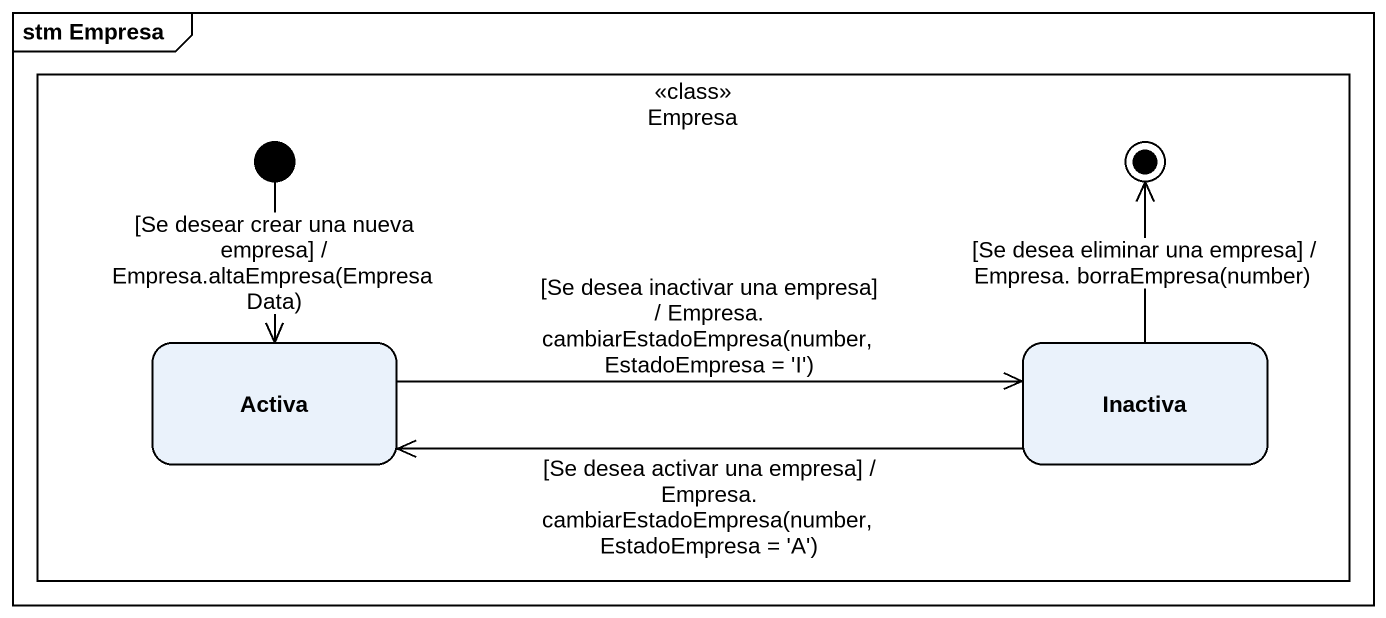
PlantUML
@startuml
mainframe stm Empresa
hide empty description
state Empresa <<class>> {
  state Activa
  state Inactiva
  [*] --> Activa : [Se desear crear una nueva empresa] / Empresa.altaEmpresa(EmpresaData)
  Inactiva -up-> [*] : [Se desea eliminar una empresa] / Empresa. borraEmpresa(number)
}
Activa -right-> Inactiva : [Se desea inactivar una empresa] / Empresa. cambiarEstadoEmpresa(number, EstadoEmpresa = 'I')
Inactiva -left-> Activa : [Se desea activar una empresa] / Empresa. cambiarEstadoEmpresa(number, EstadoEmpresa = 'A')
@enduml
